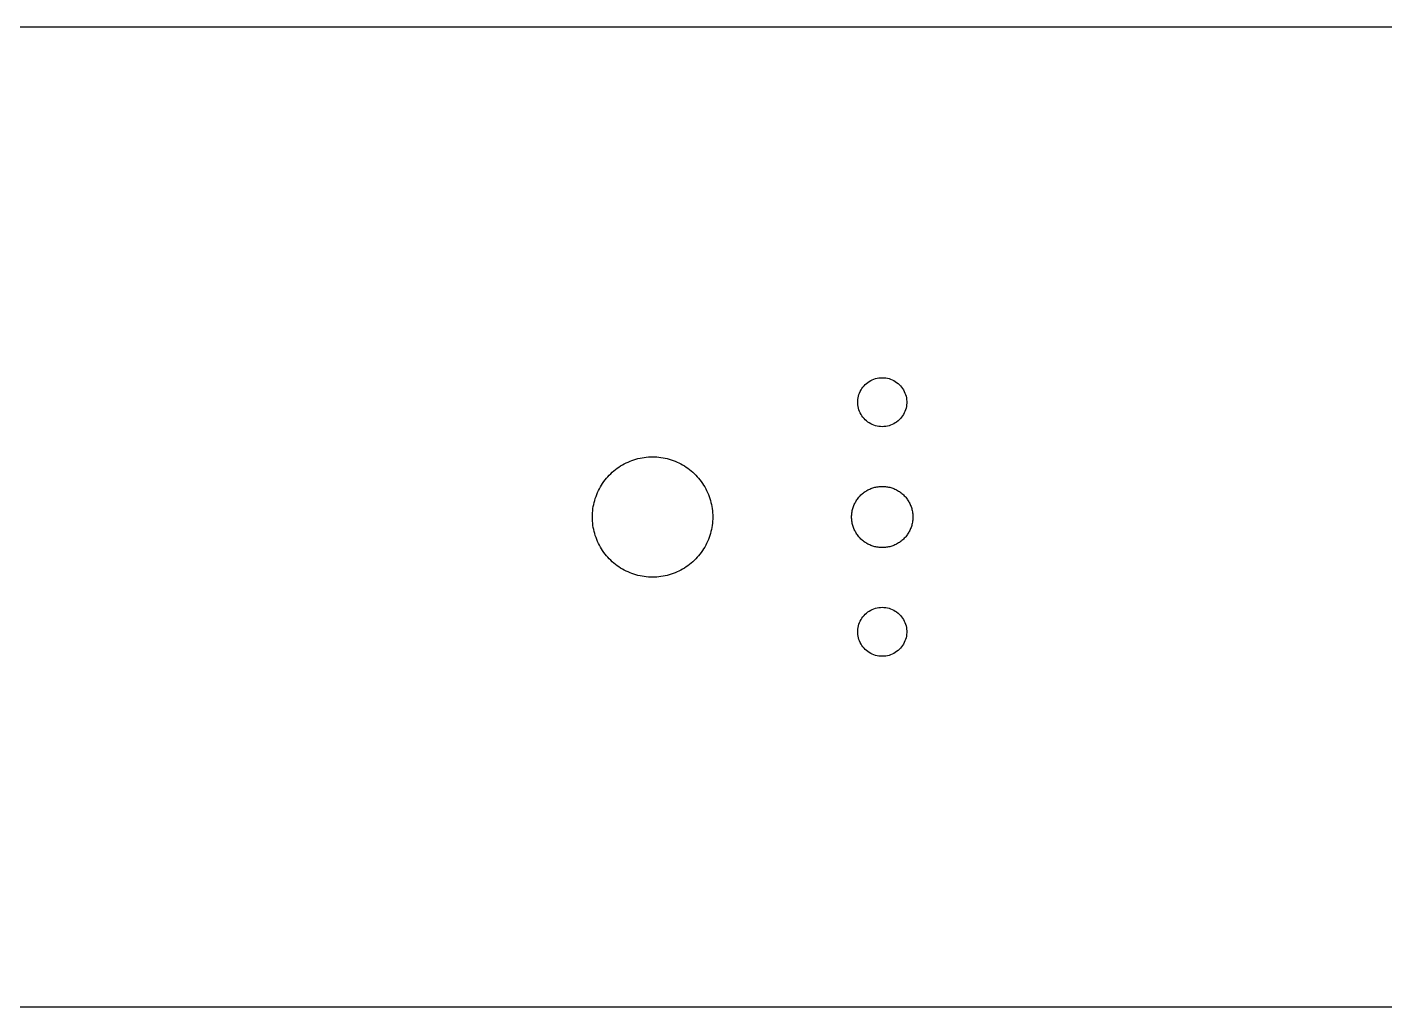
# Model space of a CAD drawing. Header units: metres. Extents: x -32 to 336, y -32 to 32.
# Drawn here: x 56.7 to 145.3, y -32 to 32 of the extents above; entities that cross this region are included whole.
import ezdxf

# ---------------------------------------------------------------- set-up
doc = ezdxf.new("R2010")
doc.units = ezdxf.units.M

msp = doc.modelspace()

# ---------------------------------------------------------------- linework, layer by layer
for p, q in [((304, 32), (0, 32)), ((111.652, 8.85687), (111.749, 8.9127)), ((111.749, 8.9127), (111.849, 8.96167)), ((111.849, 8.96167), (111.953, 9.00349)), ((111.953, 9.00349), (112.059, 9.03801)), ((112.059, 9.03801), (112.167, 9.06503)), ((112.167, 9.06503), (112.277, 9.08443)), ((112.277, 9.08443), (112.388, 9.0961)), ((112.388, 9.0961), (112.5, 9.09999)), ((112.5, 9.09999), (112.612, 9.0961)), ((112.612, 9.0961), (112.723, 9.08443)), ((112.723, 9.08443), (112.833, 9.06503)), ((112.833, 9.06503), (112.941, 9.03801)), ((112.941, 9.03801), (113.047, 9.00349)), ((113.047, 9.00349), (113.151, 8.96167)), ((113.151, 8.96167), (113.251, 8.9127)), ((113.251, 8.9127), (113.348, 8.85687)), ((110.948, 7.88707), (110.978, 7.99442)), ((110.978, 7.99442), (111.016, 8.09937)), ((111.016, 8.09937), (111.062, 8.20139)), ((111.062, 8.20139), (111.114, 8.29999)), ((111.114, 8.29999), (111.174, 8.3947)), ((111.174, 8.3947), (111.239, 8.48505)), ((111.239, 8.48505), (111.311, 8.5706)), ((111.311, 8.5706), (111.389, 8.65094)), ((111.389, 8.65094), (111.472, 8.72566)), ((111.472, 8.72566), (111.56, 8.79442)), ((111.56, 8.79442), (111.652, 8.85687)), ((113.348, 8.85687), (113.44, 8.79442)), ((113.44, 8.79442), (113.528, 8.72566)), ((113.528, 8.72566), (113.611, 8.65094)), ((113.611, 8.65094), (113.689, 8.5706)), ((113.689, 8.5706), (113.761, 8.48505)), ((113.761, 8.48505), (113.826, 8.3947)), ((113.826, 8.3947), (113.886, 8.29999)), ((113.886, 8.29999), (113.938, 8.20139)), ((113.938, 8.20139), (113.983, 8.09937)), ((113.983, 8.09937), (114.022, 7.99442)), ((114.022, 7.99442), (114.052, 7.88707)), ((110.901, 7.55583), (110.909, 7.66724)), ((110.901, 7.44415), (110.901, 7.55583)), ((110.909, 7.33275), (110.901, 7.44415)), ((110.909, 7.66724), (110.924, 7.77783)), ((110.924, 7.22215), (110.909, 7.33275)), ((110.924, 7.77783), (110.948, 7.88707)), ((110.948, 7.11292), (110.924, 7.22215)), ((110.978, 7.00557), (110.948, 7.11292)), ((114.052, 7.11292), (114.022, 7.00557)), ((114.052, 7.88707), (114.076, 7.77783)), ((114.076, 7.22215), (114.052, 7.11292)), ((114.076, 7.77783), (114.091, 7.66724)), ((114.091, 7.33275), (114.076, 7.22215)), ((114.091, 7.66724), (114.099, 7.55583)), ((114.099, 7.44415), (114.091, 7.33275)), ((114.099, 7.55583), (114.099, 7.44415)), ((111.016, 6.90062), (110.978, 7.00557)), ((111.062, 6.7986), (111.016, 6.90062)), ((111.114, 6.7), (111.062, 6.7986)), ((111.174, 6.60529), (111.114, 6.7)), ((111.239, 6.51494), (111.174, 6.60529)), ((111.311, 6.42938), (111.239, 6.51494)), ((111.389, 6.34904), (111.311, 6.42938)), ((111.472, 6.27432), (111.389, 6.34904)), ((111.56, 6.20557), (111.472, 6.27432)), ((113.528, 6.27432), (113.44, 6.20557)), ((113.611, 6.34904), (113.528, 6.27432)), ((113.689, 6.42938), (113.611, 6.34904)), ((113.761, 6.51494), (113.689, 6.42938)), ((113.826, 6.60529), (113.761, 6.51494)), ((113.886, 6.7), (113.826, 6.60529)), ((113.938, 6.7986), (113.886, 6.7)), ((113.983, 6.90062), (113.938, 6.7986)), ((114.022, 7.00557), (113.983, 6.90062)), ((111.652, 6.14311), (111.56, 6.20557)), ((111.749, 6.08728), (111.652, 6.14311)), ((111.849, 6.03831), (111.749, 6.08728)), ((111.953, 5.99649), (111.849, 6.03831)), ((112.059, 5.96198), (111.953, 5.99649)), ((112.167, 5.93495), (112.059, 5.96198)), ((112.277, 5.91556), (112.167, 5.93495)), ((112.388, 5.90388), (112.277, 5.91556)), ((112.5, 5.89999), (112.388, 5.90388)), ((112.612, 5.90388), (112.5, 5.89999)), ((112.723, 5.91556), (112.612, 5.90388)), ((112.833, 5.93495), (112.723, 5.91556)), ((112.941, 5.96198), (112.833, 5.93495)), ((113.047, 5.99649), (112.941, 5.96198)), ((113.151, 6.03831), (113.047, 5.99649)), ((113.251, 6.08728), (113.151, 6.03831)), ((113.348, 6.14311), (113.251, 6.08728)), ((113.44, 6.20557), (113.348, 6.14311)), ((95.7772, 3.53226), (95.9015, 3.59023)), ((95.9015, 3.59023), (96.0278, 3.64383)), ((96.0278, 3.64383), (96.1559, 3.69298)), ((96.1559, 3.69298), (96.2856, 3.73764)), ((96.2856, 3.73764), (96.4167, 3.77776)), ((96.4167, 3.77776), (96.5492, 3.81325)), ((96.5492, 3.81325), (96.6829, 3.84412)), ((96.6829, 3.84412), (96.8176, 3.87029)), ((96.8176, 3.87029), (96.953, 3.89174)), ((96.953, 3.89174), (97.0892, 3.90846)), ((97.0892, 3.90846), (97.2258, 3.92043)), ((97.2258, 3.92043), (97.3628, 3.9276)), ((97.3628, 3.9276), (97.5, 3.92999)), ((97.5, 3.92999), (97.6371, 3.9276)), ((97.6371, 3.9276), (97.7741, 3.92043)), ((97.7741, 3.92043), (97.9108, 3.90846)), ((97.9108, 3.90846), (98.0469, 3.89174)), ((98.0469, 3.89174), (98.1824, 3.87029)), ((98.1824, 3.87029), (98.3171, 3.84412)), ((98.3171, 3.84412), (98.4507, 3.81325)), ((98.4507, 3.81325), (98.5833, 3.77776)), ((98.5833, 3.77776), (98.7144, 3.73764)), ((98.7144, 3.73764), (98.8441, 3.69298)), ((98.8441, 3.69298), (98.9722, 3.64383)), ((98.9722, 3.64383), (99.0985, 3.59023)), ((99.0985, 3.59023), (99.2228, 3.53226)), ((94.5794, 2.62967), (94.673, 2.73)), ((94.673, 2.73), (94.77, 2.827)), ((94.77, 2.827), (94.8703, 2.92055)), ((94.8703, 2.92055), (94.9738, 3.01054)), ((94.9738, 3.01054), (95.0804, 3.09688)), ((95.0804, 3.09688), (95.19, 3.17943)), ((95.19, 3.17943), (95.3024, 3.2581)), ((95.3024, 3.2581), (95.4174, 3.33282)), ((95.4174, 3.33282), (95.535, 3.40347)), ((95.535, 3.40347), (95.655, 3.46997)), ((95.655, 3.46997), (95.7772, 3.53226)), ((99.2228, 3.53226), (99.345, 3.46997)), ((99.345, 3.46997), (99.465, 3.40347)), ((99.465, 3.40347), (99.5826, 3.33282)), ((99.5826, 3.33282), (99.6976, 3.2581)), ((99.6976, 3.2581), (99.81, 3.17943)), ((99.81, 3.17943), (99.9195, 3.09688)), ((99.9195, 3.09688), (100.026, 3.01054)), ((100.026, 3.01054), (100.13, 2.92055)), ((100.13, 2.92055), (100.23, 2.827)), ((100.23, 2.827), (100.327, 2.73)), ((100.327, 2.73), (100.421, 2.62967)), ((93.9677, 1.72279), (94.03, 1.84502)), ((94.03, 1.84502), (94.0965, 1.965)), ((94.0965, 1.965), (94.1672, 2.08258)), ((94.1672, 2.08258), (94.2419, 2.19762)), ((94.2419, 2.19762), (94.3206, 2.30998)), ((94.3206, 2.30998), (94.4031, 2.41954)), ((94.4031, 2.41954), (94.4894, 2.52615)), ((94.4894, 2.52615), (94.5794, 2.62967)), ((100.421, 2.62967), (100.511, 2.52615)), ((100.511, 2.52615), (100.597, 2.41954)), ((100.597, 2.41954), (100.679, 2.30998)), ((100.679, 2.30998), (100.758, 2.19762)), ((100.758, 2.19762), (100.833, 2.08258)), ((100.833, 2.08258), (100.903, 1.965)), ((100.903, 1.965), (100.97, 1.84502)), ((100.97, 1.84502), (101.032, 1.72279)), ((111.561, 1.76588), (111.623, 1.79758)), ((111.623, 1.79758), (111.687, 1.82709)), ((111.687, 1.82709), (111.751, 1.85435)), ((111.751, 1.85435), (111.816, 1.87938)), ((111.816, 1.87938), (111.882, 1.9021)), ((111.882, 1.9021), (111.949, 1.92252)), ((111.949, 1.92252), (112.016, 1.94058)), ((112.016, 1.94058), (112.084, 1.95628)), ((112.084, 1.95628), (112.153, 1.9696)), ((112.153, 1.9696), (112.222, 1.98053)), ((112.222, 1.98053), (112.291, 1.98903)), ((112.291, 1.98903), (112.36, 1.99512)), ((112.36, 1.99512), (112.43, 1.99878)), ((112.43, 1.99878), (112.5, 2)), ((112.5, 2), (112.57, 1.99878)), ((112.57, 1.99878), (112.64, 1.99512)), ((112.64, 1.99512), (112.709, 1.98903)), ((112.709, 1.98903), (112.778, 1.98053)), ((112.778, 1.98053), (112.847, 1.9696)), ((112.847, 1.9696), (112.916, 1.95628)), ((112.916, 1.95628), (112.984, 1.94058)), ((112.984, 1.94058), (113.051, 1.92252)), ((113.051, 1.92252), (113.118, 1.9021)), ((113.118, 1.9021), (113.184, 1.87938)), ((113.184, 1.87938), (113.249, 1.85435)), ((113.249, 1.85435), (113.313, 1.82709)), ((113.313, 1.82709), (113.377, 1.79758)), ((113.377, 1.79758), (113.439, 1.76588)), ((93.6559, 0.817093), (93.6867, 0.950745)), ((93.6867, 0.950745), (93.7222, 1.08325)), ((93.7222, 1.08325), (93.7623, 1.21443)), ((93.7623, 1.21443), (93.807, 1.34413)), ((93.807, 1.34413), (93.8562, 1.4722)), ((93.8562, 1.4722), (93.9098, 1.59846)), ((93.9098, 1.59846), (93.9677, 1.72279)), ((101.032, 1.72279), (101.09, 1.59846)), ((101.09, 1.59846), (101.144, 1.4722)), ((101.144, 1.4722), (101.193, 1.34413)), ((101.193, 1.34413), (101.238, 1.21443)), ((101.238, 1.21443), (101.278, 1.08325)), ((101.278, 1.08325), (101.313, 0.950745)), ((101.313, 0.950745), (101.344, 0.817093)), ((110.702, 0.87674), (110.734, 0.938934)), ((110.734, 0.938934), (110.768, 0.999985)), ((110.768, 0.999985), (110.804, 1.05983)), ((110.804, 1.05983), (110.842, 1.11838)), ((110.842, 1.11838), (110.882, 1.17557)), ((110.882, 1.17557), (110.924, 1.23131)), ((110.924, 1.23131), (110.968, 1.28557)), ((110.968, 1.28557), (111.014, 1.33826)), ((111.014, 1.33826), (111.061, 1.38931)), ((111.061, 1.38931), (111.111, 1.43867)), ((111.111, 1.43867), (111.162, 1.48628)), ((111.162, 1.48628), (111.214, 1.53207)), ((111.214, 1.53207), (111.269, 1.57602)), ((111.269, 1.57602), (111.324, 1.61803)), ((111.324, 1.61803), (111.382, 1.65807)), ((111.382, 1.65807), (111.44, 1.69609)), ((111.44, 1.69609), (111.5, 1.73204)), ((111.5, 1.73204), (111.561, 1.76588)), ((113.439, 1.76588), (113.5, 1.73204)), ((113.5, 1.73204), (113.56, 1.69609)), ((113.56, 1.69609), (113.618, 1.65807)), ((113.618, 1.65807), (113.676, 1.61803)), ((113.676, 1.61803), (113.731, 1.57602)), ((113.731, 1.57602), (113.786, 1.53207)), ((113.786, 1.53207), (113.838, 1.48628)), ((113.838, 1.48628), (113.889, 1.43867)), ((113.889, 1.43867), (113.939, 1.38931)), ((113.939, 1.38931), (113.986, 1.33826)), ((113.986, 1.33826), (114.032, 1.28557)), ((114.032, 1.28557), (114.076, 1.23131)), ((114.076, 1.23131), (114.118, 1.17557)), ((114.118, 1.17557), (114.158, 1.11838)), ((114.158, 1.11838), (114.196, 1.05983)), ((114.196, 1.05983), (114.232, 0.999985)), ((114.232, 0.999985), (114.266, 0.938934)), ((114.266, 0.938934), (114.298, 0.87674)), ((93.57, 0), (93.5724, 0.137146)), ((93.5724, -0.137146), (93.57, 0)), ((93.5724, 0.137146), (93.5796, 0.274139)), ((93.5796, 0.274139), (93.5915, 0.410782)), ((93.5915, 0.410782), (93.6082, 0.546936)), ((93.6082, 0.546936), (93.6297, 0.682434)), ((93.6297, 0.682434), (93.6559, 0.817093)), ((101.344, 0.817093), (101.37, 0.682434)), ((101.37, 0.682434), (101.392, 0.546936)), ((101.392, 0.546936), (101.408, 0.410782)), ((101.408, 0.410782), (101.42, 0.274139)), ((101.42, 0.274139), (101.428, 0.137146)), ((101.428, 0.137146), (101.43, 0)), ((101.43, 0), (101.428, -0.137146)), ((110.5, 0), (110.501, 0.069794)), ((110.501, -0.069794), (110.5, 0)), ((110.501, 0.069794), (110.505, 0.139511)), ((110.505, 0.139511), (110.511, 0.209045)), ((110.511, 0.209045), (110.519, 0.278336)), ((110.519, 0.278336), (110.53, 0.34729)), ((110.53, 0.34729), (110.544, 0.415817)), ((110.544, 0.415817), (110.559, 0.483841)), ((110.559, 0.483841), (110.577, 0.55127)), ((110.577, 0.55127), (110.598, 0.618027)), ((110.598, 0.618027), (110.621, 0.684036)), ((110.621, 0.684036), (110.646, 0.749207)), ((110.646, 0.749207), (110.673, 0.813461)), ((110.673, 0.813461), (110.702, 0.87674)), ((114.298, 0.87674), (114.327, 0.813461)), ((114.327, 0.813461), (114.354, 0.749207)), ((114.354, 0.749207), (114.379, 0.684036)), ((114.379, 0.684036), (114.402, 0.618027)), ((114.402, 0.618027), (114.423, 0.55127)), ((114.423, 0.55127), (114.441, 0.483841)), ((114.441, 0.483841), (114.456, 0.415817)), ((114.456, 0.415817), (114.47, 0.34729)), ((114.47, 0.34729), (114.481, 0.278336)), ((114.481, 0.278336), (114.489, 0.209045)), ((114.489, 0.209045), (114.495, 0.139511)), ((114.495, 0.139511), (114.499, 0.069794)), ((114.499, 0.069794), (114.5, 0)), ((114.5, 0), (114.499, -0.069794)), ((93.5796, -0.274139), (93.5724, -0.137146)), ((93.5915, -0.410782), (93.5796, -0.274139)), ((93.6082, -0.546936), (93.5915, -0.410782)), ((93.6297, -0.682434), (93.6082, -0.546936)), ((93.6559, -0.817093), (93.6297, -0.682434)), ((93.6867, -0.950745), (93.6559, -0.817093)), ((101.344, -0.817093), (101.313, -0.950745)), ((101.37, -0.682434), (101.344, -0.817093)), ((101.392, -0.546936), (101.37, -0.682434)), ((101.408, -0.410782), (101.392, -0.546936)), ((101.42, -0.274139), (101.408, -0.410782)), ((101.428, -0.137146), (101.42, -0.274139)), ((110.505, -0.139511), (110.501, -0.069794)), ((110.511, -0.209045), (110.505, -0.139511)), ((110.519, -0.278336), (110.511, -0.209045)), ((110.53, -0.34729), (110.519, -0.278336)), ((110.544, -0.415817), (110.53, -0.34729)), ((110.559, -0.483841), (110.544, -0.415817)), ((110.577, -0.55127), (110.559, -0.483841)), ((110.598, -0.618027), (110.577, -0.55127)), ((110.621, -0.684036), (110.598, -0.618027)), ((110.646, -0.749207), (110.621, -0.684036)), ((110.673, -0.813461), (110.646, -0.749207)), ((110.702, -0.87674), (110.673, -0.813461)), ((110.734, -0.938934), (110.702, -0.87674)), ((114.298, -0.87674), (114.266, -0.938934)), ((114.327, -0.813461), (114.298, -0.87674)), ((114.354, -0.749207), (114.327, -0.813461)), ((114.379, -0.684036), (114.354, -0.749207)), ((114.402, -0.618027), (114.379, -0.684036)), ((114.423, -0.55127), (114.402, -0.618027)), ((114.441, -0.483841), (114.423, -0.55127)), ((114.456, -0.415817), (114.441, -0.483841)), ((114.47, -0.34729), (114.456, -0.415817)), ((114.481, -0.278336), (114.47, -0.34729)), ((114.489, -0.209045), (114.481, -0.278336)), ((114.495, -0.139511), (114.489, -0.209045)), ((114.499, -0.069794), (114.495, -0.139511)), ((93.7222, -1.08325), (93.6867, -0.950745)), ((93.7623, -1.21443), (93.7222, -1.08325)), ((93.807, -1.34413), (93.7623, -1.21443)), ((93.8562, -1.4722), (93.807, -1.34413)), ((93.9098, -1.59846), (93.8562, -1.4722)), ((93.9677, -1.72279), (93.9098, -1.59846)), ((94.03, -1.84502), (93.9677, -1.72279)), ((101.032, -1.72279), (100.97, -1.84502)), ((101.09, -1.59846), (101.032, -1.72279)), ((101.144, -1.4722), (101.09, -1.59846)), ((101.193, -1.34413), (101.144, -1.4722)), ((101.238, -1.21443), (101.193, -1.34413)), ((101.278, -1.08325), (101.238, -1.21443)), ((101.313, -0.950745), (101.278, -1.08325)), ((110.768, -1), (110.734, -0.938934)), ((110.804, -1.05983), (110.768, -1)), ((110.842, -1.11838), (110.804, -1.05983)), ((110.882, -1.17557), (110.842, -1.11838)), ((110.924, -1.23131), (110.882, -1.17557)), ((110.968, -1.28557), (110.924, -1.23131)), ((111.014, -1.33826), (110.968, -1.28557)), ((111.061, -1.38931), (111.014, -1.33826)), ((111.111, -1.43867), (111.061, -1.38931)), ((111.162, -1.48628), (111.111, -1.43867)), ((111.214, -1.53207), (111.162, -1.48628)), ((111.269, -1.57602), (111.214, -1.53207)), ((111.324, -1.61803), (111.269, -1.57602)), ((111.382, -1.65807), (111.324, -1.61803)), ((111.44, -1.69609), (111.382, -1.65807)), ((111.5, -1.73204), (111.44, -1.69609)), ((111.561, -1.76588), (111.5, -1.73204)), ((111.623, -1.79758), (111.561, -1.76588)), ((113.439, -1.76588), (113.377, -1.79758)), ((113.5, -1.73204), (113.439, -1.76588)), ((113.56, -1.69609), (113.5, -1.73204)), ((113.618, -1.65807), (113.56, -1.69609)), ((113.676, -1.61803), (113.618, -1.65807)), ((113.731, -1.57602), (113.676, -1.61803)), ((113.786, -1.53207), (113.731, -1.57602)), ((113.838, -1.48628), (113.786, -1.53207)), ((113.889, -1.43867), (113.838, -1.48628)), ((113.939, -1.38931), (113.889, -1.43867)), ((113.986, -1.33826), (113.939, -1.38931)), ((114.032, -1.28557), (113.986, -1.33826)), ((114.076, -1.23131), (114.032, -1.28557)), ((114.118, -1.17557), (114.076, -1.23131)), ((114.158, -1.11838), (114.118, -1.17557)), ((114.196, -1.05983), (114.158, -1.11838)), ((114.232, -1), (114.196, -1.05983)), ((114.266, -0.938934), (114.232, -1)), ((94.0965, -1.965), (94.03, -1.84502)), ((94.1672, -2.08258), (94.0965, -1.965)), ((94.2419, -2.19762), (94.1672, -2.08258)), ((94.3206, -2.30998), (94.2419, -2.19762)), ((94.4031, -2.41954), (94.3206, -2.30998)), ((94.4894, -2.52615), (94.4031, -2.41954)), ((94.5794, -2.62967), (94.4894, -2.52615)), ((94.673, -2.73), (94.5794, -2.62967)), ((100.421, -2.62967), (100.327, -2.73)), ((100.511, -2.52615), (100.421, -2.62967)), ((100.597, -2.41954), (100.511, -2.52615)), ((100.679, -2.30998), (100.597, -2.41954)), ((100.758, -2.19762), (100.679, -2.30998)), ((100.833, -2.08258), (100.758, -2.19762)), ((100.903, -1.965), (100.833, -2.08258)), ((100.97, -1.84502), (100.903, -1.965)), ((111.687, -1.82709), (111.623, -1.79758)), ((111.751, -1.85435), (111.687, -1.82709)), ((111.816, -1.87938), (111.751, -1.85435)), ((111.882, -1.9021), (111.816, -1.87938)), ((111.949, -1.92252), (111.882, -1.9021)), ((112.016, -1.94058), (111.949, -1.92252)), ((112.084, -1.95628), (112.016, -1.94058)), ((112.153, -1.9696), (112.084, -1.95628)), ((112.222, -1.98053), (112.153, -1.9696)), ((112.291, -1.98903), (112.222, -1.98053)), ((112.36, -1.99512), (112.291, -1.98903)), ((112.43, -1.99878), (112.36, -1.99512)), ((112.5, -2), (112.43, -1.99878)), ((112.57, -1.99878), (112.5, -2)), ((112.64, -1.99512), (112.57, -1.99878)), ((112.709, -1.98903), (112.64, -1.99512)), ((112.778, -1.98053), (112.709, -1.98903)), ((112.847, -1.9696), (112.778, -1.98053)), ((112.916, -1.95628), (112.847, -1.9696)), ((112.984, -1.94058), (112.916, -1.95628)), ((113.051, -1.92252), (112.984, -1.94058)), ((113.118, -1.9021), (113.051, -1.92252)), ((113.184, -1.87938), (113.118, -1.9021)), ((113.249, -1.85435), (113.184, -1.87938)), ((113.313, -1.82709), (113.249, -1.85435)), ((113.377, -1.79758), (113.313, -1.82709)), ((94.77, -2.827), (94.673, -2.73)), ((94.8703, -2.92055), (94.77, -2.827)), ((94.9738, -3.01054), (94.8703, -2.92055)), ((95.0804, -3.09688), (94.9738, -3.01054)), ((95.19, -3.17943), (95.0804, -3.09688)), ((95.3024, -3.2581), (95.19, -3.17943)), ((95.4174, -3.33282), (95.3024, -3.2581)), ((95.535, -3.40347), (95.4174, -3.33282)), ((95.655, -3.46997), (95.535, -3.40347)), ((95.7772, -3.53226), (95.655, -3.46997)), ((95.9015, -3.59023), (95.7772, -3.53226)), ((99.2228, -3.53226), (99.0985, -3.59023)), ((99.345, -3.46997), (99.2228, -3.53226)), ((99.465, -3.40347), (99.345, -3.46997)), ((99.5826, -3.33282), (99.465, -3.40347)), ((99.6976, -3.2581), (99.5826, -3.33282)), ((99.81, -3.17943), (99.6976, -3.2581)), ((99.9195, -3.09688), (99.81, -3.17943)), ((100.026, -3.01054), (99.9195, -3.09688)), ((100.13, -2.92055), (100.026, -3.01054)), ((100.23, -2.827), (100.13, -2.92055)), ((100.327, -2.73), (100.23, -2.827)), ((96.0278, -3.64383), (95.9015, -3.59023)), ((96.1559, -3.69298), (96.0278, -3.64383)), ((96.2856, -3.73764), (96.1559, -3.69298)), ((96.4167, -3.77776), (96.2856, -3.73764)), ((96.5492, -3.81325), (96.4167, -3.77776)), ((96.6829, -3.84412), (96.5492, -3.81325)), ((96.8176, -3.87029), (96.6829, -3.84412)), ((96.953, -3.89174), (96.8176, -3.87029)), ((97.0892, -3.90846), (96.953, -3.89174)), ((97.2258, -3.92043), (97.0892, -3.90846)), ((97.3628, -3.9276), (97.2258, -3.92043)), ((97.5, -3.92999), (97.3628, -3.9276)), ((97.6371, -3.9276), (97.5, -3.92999)), ((97.7741, -3.92043), (97.6371, -3.9276)), ((97.9108, -3.90846), (97.7741, -3.92043)), ((98.0469, -3.89174), (97.9108, -3.90846)), ((98.1824, -3.87029), (98.0469, -3.89174)), ((98.3171, -3.84412), (98.1824, -3.87029)), ((98.4507, -3.81325), (98.3171, -3.84412)), ((98.5833, -3.77776), (98.4507, -3.81325)), ((98.7144, -3.73764), (98.5833, -3.77776)), ((98.8441, -3.69298), (98.7144, -3.73764)), ((98.9722, -3.64383), (98.8441, -3.69298)), ((99.0985, -3.59023), (98.9722, -3.64383)), ((111.472, -6.27432), (111.56, -6.20557)), ((111.56, -6.20557), (111.652, -6.14311)), ((111.652, -6.14311), (111.749, -6.08728)), ((111.749, -6.08728), (111.849, -6.03831)), ((111.849, -6.03831), (111.953, -5.99649)), ((111.953, -5.99649), (112.059, -5.96198)), ((112.059, -5.96198), (112.167, -5.93495)), ((112.167, -5.93495), (112.277, -5.91556)), ((112.277, -5.91556), (112.388, -5.90388)), ((112.388, -5.90388), (112.5, -5.89999)), ((112.5, -5.89999), (112.612, -5.90388)), ((112.612, -5.90388), (112.723, -5.91556)), ((112.723, -5.91556), (112.833, -5.93495)), ((112.833, -5.93495), (112.941, -5.96198)), ((112.941, -5.96198), (113.047, -5.99649)), ((113.047, -5.99649), (113.151, -6.03831)), ((113.151, -6.03831), (113.251, -6.08728)), ((113.251, -6.08728), (113.348, -6.14311)), ((113.348, -6.14311), (113.44, -6.20557)), ((113.44, -6.20557), (113.528, -6.27432)), ((110.948, -7.11292), (110.978, -7.00557)), ((110.978, -7.00557), (111.016, -6.90062)), ((111.016, -6.90062), (111.062, -6.7986)), ((111.062, -6.7986), (111.114, -6.7)), ((111.114, -6.7), (111.174, -6.60529)), ((111.174, -6.60529), (111.239, -6.51494)), ((111.239, -6.51494), (111.311, -6.42938)), ((111.311, -6.42938), (111.389, -6.34904)), ((111.389, -6.34904), (111.472, -6.27432)), ((113.528, -6.27432), (113.611, -6.34904)), ((113.611, -6.34904), (113.689, -6.42938)), ((113.689, -6.42938), (113.761, -6.51494)), ((113.761, -6.51494), (113.826, -6.60529)), ((113.826, -6.60529), (113.886, -6.7)), ((113.886, -6.7), (113.938, -6.7986)), ((113.938, -6.7986), (113.983, -6.90062)), ((113.983, -6.90062), (114.022, -7.00557)), ((114.022, -7.00557), (114.052, -7.11292)), ((110.901, -7.44415), (110.909, -7.33275)), ((110.901, -7.55583), (110.901, -7.44415)), ((110.909, -7.66724), (110.901, -7.55583)), ((110.909, -7.33275), (110.924, -7.22215)), ((110.924, -7.77783), (110.909, -7.66724)), ((110.924, -7.22215), (110.948, -7.11292)), ((110.948, -7.88707), (110.924, -7.77783)), ((110.978, -7.99442), (110.948, -7.88707)), ((114.052, -7.88707), (114.022, -7.99442)), ((114.052, -7.11292), (114.076, -7.22215)), ((114.076, -7.77783), (114.052, -7.88707)), ((114.076, -7.22215), (114.091, -7.33275)), ((114.091, -7.66724), (114.076, -7.77783)), ((114.091, -7.33275), (114.099, -7.44415)), ((114.099, -7.55583), (114.091, -7.66724)), ((114.099, -7.44415), (114.099, -7.55583)), ((111.016, -8.09937), (110.978, -7.99442)), ((111.062, -8.20139), (111.016, -8.09937)), ((111.114, -8.29999), (111.062, -8.20139)), ((111.174, -8.3947), (111.114, -8.29999)), ((111.239, -8.48505), (111.174, -8.3947)), ((111.311, -8.5706), (111.239, -8.48505)), ((111.389, -8.65094), (111.311, -8.5706)), ((111.472, -8.72566), (111.389, -8.65094)), ((111.56, -8.79442), (111.472, -8.72566)), ((111.652, -8.85687), (111.56, -8.79442)), ((111.749, -8.9127), (111.652, -8.85687)), ((113.348, -8.85687), (113.251, -8.9127)), ((113.44, -8.79442), (113.348, -8.85687)), ((113.528, -8.72566), (113.44, -8.79442)), ((113.611, -8.65094), (113.528, -8.72566)), ((113.689, -8.5706), (113.611, -8.65094)), ((113.761, -8.48505), (113.689, -8.5706)), ((113.826, -8.3947), (113.761, -8.48505)), ((113.886, -8.29999), (113.826, -8.3947)), ((113.938, -8.20139), (113.886, -8.29999)), ((113.983, -8.09937), (113.938, -8.20139)), ((114.022, -7.99442), (113.983, -8.09937)), ((111.849, -8.96167), (111.749, -8.9127)), ((111.953, -9.00349), (111.849, -8.96167)), ((112.059, -9.03801), (111.953, -9.00349)), ((112.167, -9.06503), (112.059, -9.03801)), ((112.277, -9.08443), (112.167, -9.06503)), ((112.388, -9.0961), (112.277, -9.08443)), ((112.5, -9.09999), (112.388, -9.0961)), ((112.612, -9.0961), (112.5, -9.09999)), ((112.723, -9.08443), (112.612, -9.0961)), ((112.833, -9.06503), (112.723, -9.08443)), ((112.941, -9.03801), (112.833, -9.06503)), ((113.047, -9.00349), (112.941, -9.03801)), ((113.151, -8.96167), (113.047, -9.00349)), ((113.251, -8.9127), (113.151, -8.96167)), ((0, -32), (304, -32))]:
    msp.add_line(p, q)

doc.saveas('drawing.dxf')
